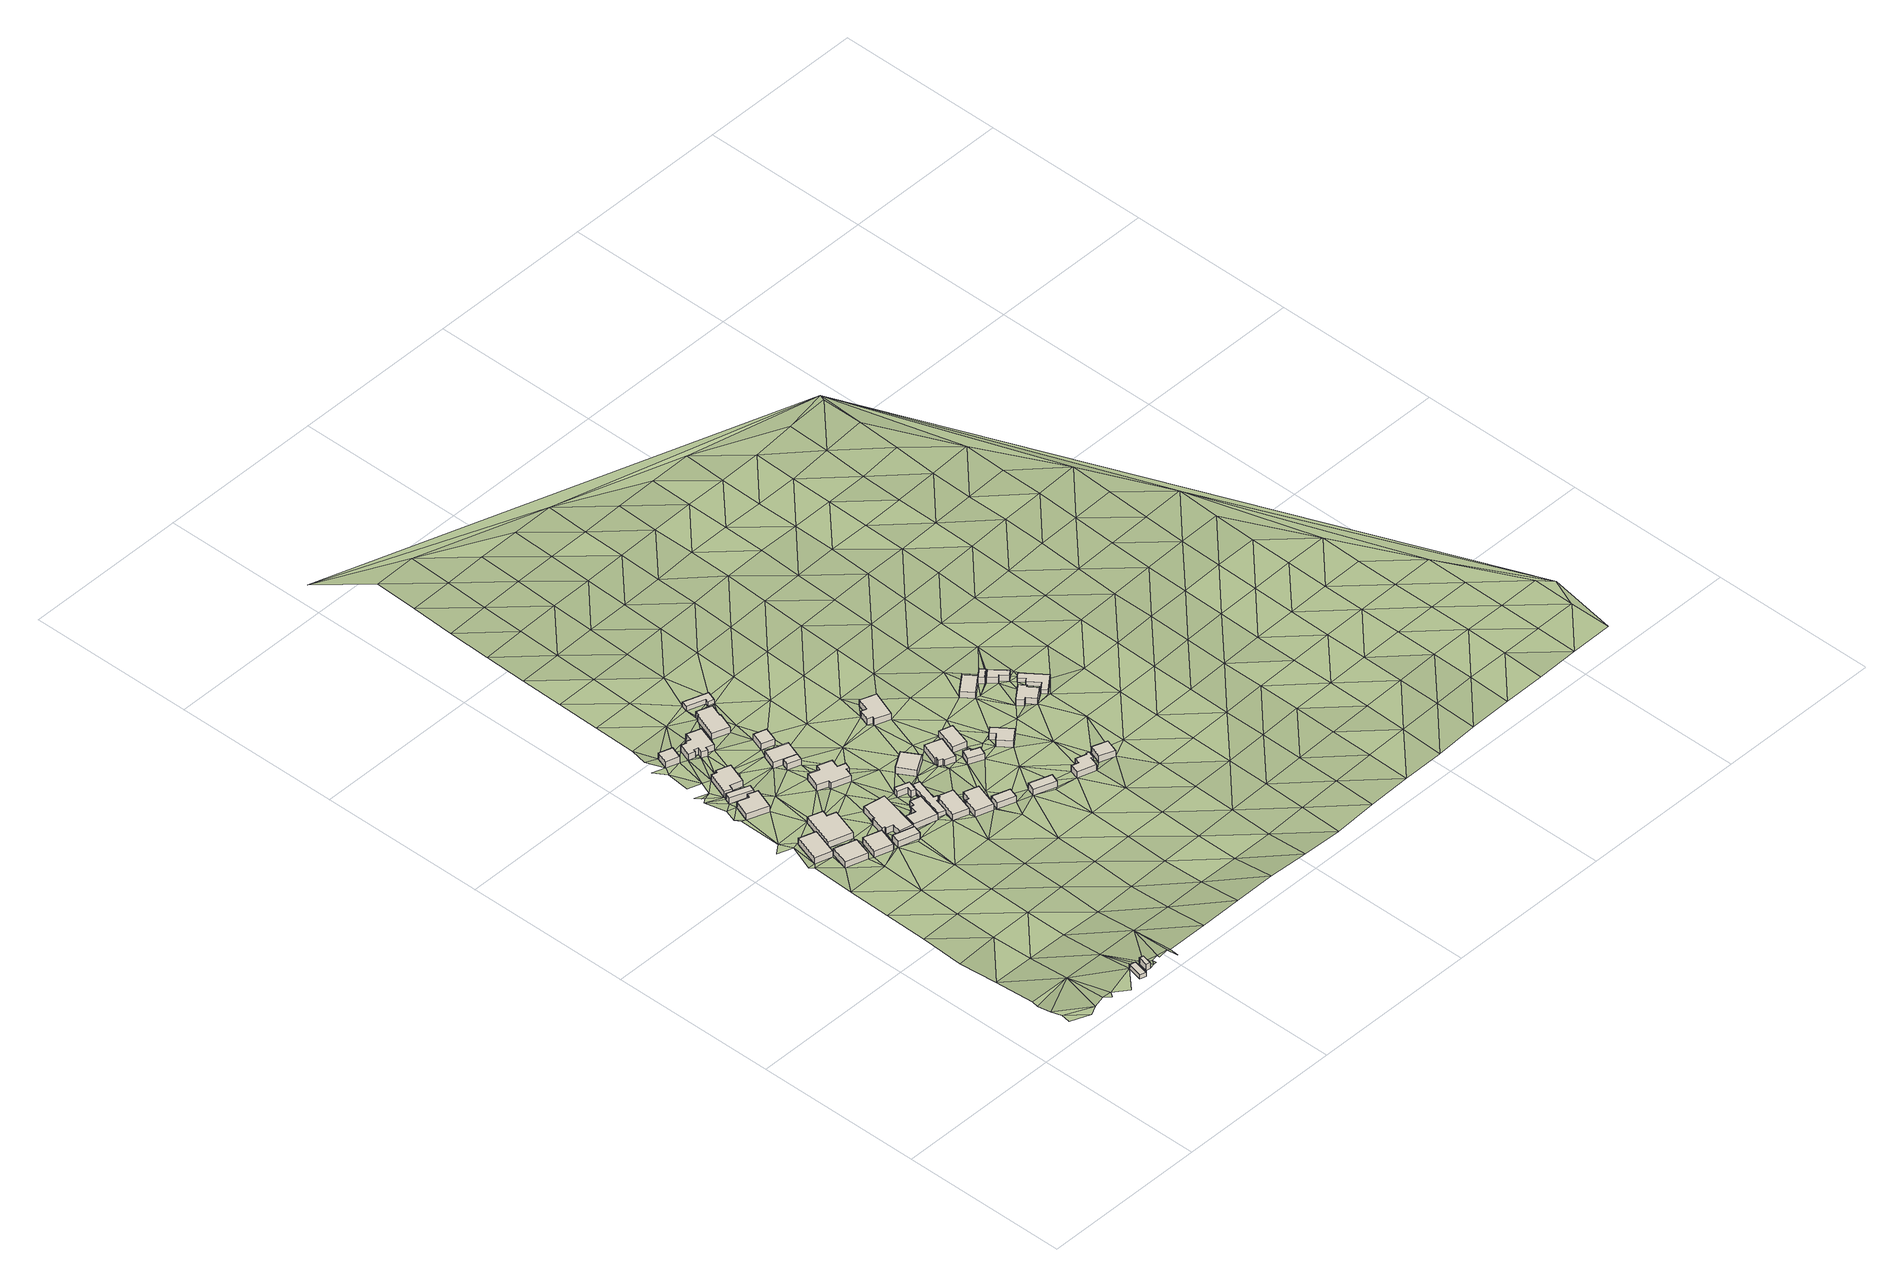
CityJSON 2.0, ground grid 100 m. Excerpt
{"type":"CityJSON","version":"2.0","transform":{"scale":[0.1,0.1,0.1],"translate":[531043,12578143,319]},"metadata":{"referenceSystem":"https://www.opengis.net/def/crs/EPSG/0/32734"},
"CityObjects":{
"building1":{"type":"Building","attributes":{"address":"9 Gousblom Road Mamre 7347 Cape Town","building":"cabin","building:levels":"1","building_height":2.8,"plus_code":"4FRWFFQH+6M5","ground_height":187.5,"roof_height":190.3},"geometry":[{"type":"Solid","lod":"1","boundaries":[[[[0,1,2,3]],[[1,4,5,2]],[[4,6,7,5]],[[6,0,3,7]],[[3,2,5,7]],[[6,4,1,0]]]]}]},
"building2":{"type":"Building","attributes":{"address":"Mamre 7347 Cape Town","building":"garage","building:levels":"1","building_height":4.1,"plus_code":"4FRWFFQH+6P3","ground_height":187.5,"roof_height":191.6},"geometry":[{"type":"Solid","lod":"1","boundaries":[[[[8,9,10,11]],[[9,12,13,10]],[[12,14,15,13]],[[14,8,11,15]],[[11,10,13,15]],[[14,12,9,8]]]]}]},
"building3":{"type":"Building","attributes":{"address":"32 Louwskloof Road Mamre 7347 Cape Town","building":"house","building:levels":"1","building_height":4.1,"plus_code":"4FRWFFQH+VG8","ground_height":185.05,"roof_height":189.15},"geometry":[{"type":"Solid","lod":"1","boundaries":[[[[16,17,18,19]],[[17,20,21,18]],[[20,22,23,21]],[[22,16,19,23]],[[19,18,21,23]],[[22,20,17,16]]]]}]},
"building4":{"type":"Building","attributes":{"address":"Louwskloof Road Mamre 7347 Cape Town","building":"yes","building:levels":"1","building_height":4.1,"plus_code":"4FRWFFQH+RH7","ground_height":184.82,"roof_height":188.92},"geometry":[{"type":"Solid","lod":"1","boundaries":[[[[24,25,26,27]],[[25,28,29,26]],[[28,30,31,29]],[[30,24,27,31]],[[27,26,29,31]],[[30,28,25,24]]]]}]},
"building5":{"type":"Building","attributes":{"address":"22 Frans Street Mamre 7347 Cape Town","building":"house","building:levels":"1","building_height":4.1,"plus_code":"4FRWFFRH+2GH","ground_height":186.09,"roof_height":190.19},"geometry":[{"type":"Solid","lod":"1","boundaries":[[[[32,33,34,35]],[[33,36,37,34]],[[36,38,39,37]],[[38,40,41,39]],[[40,42,43,41]],[[42,32,35,43]],[[35,34,37,39,41,43]],[[42,40,38,36,33,32]]]]}]},
"building6":{"type":"Building","attributes":{"address":"33 Louwskloof Road Mamre 7347 Cape Town","building":"house","building:levels":"1","building_height":4.1,"plus_code":"4FRWFFQH+VHH","ground_height":185.55,"roof_height":189.65},"geometry":[{"type":"Solid","lod":"1","boundaries":[[[[44,45,46,47]],[[45,48,49,46]],[[48,50,51,49]],[[50,52,53,51]],[[52,54,55,53]],[[54,44,47,55]],[[47,46,49,51,53,55]],[[54,52,50,48,45,44]]]]}]},
"building7":{"type":"Building","attributes":{"address":"34 Louwskloof Road Mamre 7347 Cape Town","building":"house","building:levels":"1","building_height":4.1,"plus_code":"4FRWFFQH+QJW","ground_height":184.82,"roof_height":188.92},"geometry":[{"type":"Solid","lod":"1","boundaries":[[[[56,57,58,59]],[[57,60,61,58]],[[60,62,63,61]],[[62,56,59,63]],[[59,58,61,63]],[[62,60,57,56]]]]}]},
"building8":{"type":"Building","attributes":{"address":"Frans Street Mamre 7347 Cape Town","building":"garage","building:levels":"1","building_height":4.1,"plus_code":"4FRWFFRH+3G9","ground_height":186.53,"roof_height":190.63},"geometry":[{"type":"Solid","lod":"1","boundaries":[[[[64,65,66,67]],[[65,68,69,66]],[[68,70,71,69]],[[70,64,67,71]],[[67,66,69,71]],[[70,68,65,64]]]]}]},
"building9":{"type":"Building","attributes":{"address":"1 Denne Crescent Mamre 7347 Cape Town","building":"house","building:levels":"1","building_height":4.1,"plus_code":"4FRWFFRH+4H3","ground_height":186.63,"roof_height":190.73},"geometry":[{"type":"Solid","lod":"1","boundaries":[[[[72,73,74,75]],[[73,76,77,74]],[[76,78,79,77]],[[78,80,81,79]],[[80,82,83,81]],[[82,84,85,83]],[[84,86,87,85]],[[86,72,75,87]],[[75,74,77,79,81,83,85,87]],[[86,84,82,80,78,76,73,72]]]]}]},
"building10":{"type":"Building","attributes":{"address":"12 Denne Crescent Mamre 7347 Cape Town","building":"house","building:levels":"1","building_height":4.1,"plus_code":"4FRWFFRH+6GG","ground_height":187.26,"roof_height":191.36},"geometry":[{"type":"Solid","lod":"1","boundaries":[[[[88,89,90,91]],[[89,92,93,90]],[[92,94,95,93]],[[94,88,91,95]],[[91,90,93,95]],[[94,92,89,88]]]]}]},
"building11":{"type":"Building","attributes":{"address":"Louwskloof Road Mamre 7347 Cape Town","building":"house","building:levels":"1","building_height":4.1,"plus_code":"4FRWFFQH+QM9","ground_height":185.34,"roof_height":189.44},"geometry":[{"type":"Solid","lod":"1","boundaries":[[[[96,97,98,99]],[[97,100,101,98]],[[100,102,103,101]],[[102,96,99,103]],[[99,98,101,103]],[[102,100,97,96]]]]}]},
"building12":{"type":"Building","attributes":{"address":"35 Louwskloof Road Mamre 7347 Cape Town","building":"house","building:levels":"1","building_height":4.1,"plus_code":"4FRWFFQH+RPC","ground_height":185.34,"roof_height":189.44},"geometry":[{"type":"Solid","lod":"1","boundaries":[[[[104,105,106,107]],[[105,108,109,106]],[[108,110,111,109]],[[110,112,113,111]],[[112,114,115,113]],[[114,116,117,115]],[[116,118,119,117]],[[118,120,121,119]],[[120,122,123,121]],[[122,104,107,123]],[[107,106,109,111,113,115,117,119,121,123]],[[122,120,118,116,114,112,110,108,105,104]]]]}]},
"building13":{"type":"Building","attributes":{"address":"10 Denne Crescent Mamre 7347 Cape Town","building":"house","building:levels":"1","building_height":4.1,"plus_code":"4FRWFFRH+6J2","ground_height":187.74,"roof_height":191.84},"geometry":[{"type":"Solid","lod":"1","boundaries":[[[[124,125,126,127]],[[125,128,129,126]],[[128,130,131,129]],[[130,132,133,131]],[[132,134,135,133]],[[134,136,137,135]],[[136,138,139,137]],[[138,140,141,139]],[[140,142,143,141]],[[142,144,145,143]],[[144,146,147,145]],[[146,148,149,147]],[[148,150,151,149]],[[150,124,127,151]],[[127,126,129,131,133,135,137,139,141,143,145,147,149,151]],[[150,148,146,144,142,140,138,136,134,132,130,128,125,124]]]]}]},
"building14":{"type":"Building","attributes":{"address":"36 Louwskloof Road Mamre 7347 Cape Town","building":"house","building:levels":"1","building_height":4.1,"plus_code":"4FRWFFQH+QQJ","ground_height":185.34,"roof_height":189.44},"geometry":[{"type":"Solid","lod":"1","boundaries":[[[[152,153,154,155]],[[153,156,157,154]],[[156,158,159,157]],[[158,160,161,159]],[[160,162,163,161]],[[162,164,165,163]],[[164,166,167,165]],[[166,152,155,167]],[[155,154,157,159,161,163,165,167]],[[166,164,162,160,158,156,153,152]]]]}]},
"building15":{"type":"Building","attributes":{"address":"Frans Street Mamre 7347 Cape Town","building":"house","building:levels":"1","building_height":4.1,"plus_code":"4FRWFFQH+XPF","ground_height":186.48,"roof_height":190.58},"geometry":[{"type":"Solid","lod":"1","boundaries":[[[[168,169,170,171]],[[169,172,173,170]],[[172,174,175,173]],[[174,176,177,175]],[[176,178,179,177]],[[178,180,181,179]],[[180,182,183,181]],[[182,184,185,183]],[[184,186,187,185]],[[186,188,189,187]],[[188,190,191,189]],[[190,168,171,191]],[[171,170,173,175,177,179,181,183,185,187,189,191]],[[190,188,186,184,182,180,178,176,174,172,169,168]]]]}]},
"building16":{"type":"Building","attributes":{"address":"Mamre 7347 Cape Town","building":"yes","building:levels":"1","building_height":4.1,"plus_code":"4FRWFFRH+2PR","ground_height":186.88,"roof_height":190.98},"geometry":[{"type":"Solid","lod":"1","boundaries":[[[[192,193,194,195]],[[193,196,197,194]],[[196,198,199,197]],[[198,192,195,199]],[[195,194,197,199]],[[198,196,193,192]]]]}]},
"building17":{"type":"Building","attributes":{"address":"Denne Crescent Mamre 7347 Cape Town","building":"house","building:levels":"1","building_height":4.1,"plus_code":"4FRWFFRH+3PC","ground_height":186.88,"roof_height":190.98},"geometry":[{"type":"Solid","lod":"1","boundaries":[[[[193,192,195,194]],[[192,200,201,195]],[[200,202,203,201]],[[202,204,205,203]],[[204,193,194,205]],[[194,195,201,203,205]],[[204,202,200,192,193]]]]}]},
"building18":{"type":"Building","attributes":{"address":"Louwskloof Road Mamre 7347 Cape Town","building":"yes","building:levels":"1","building_height":4.1,"plus_code":"4FRWFFQH+RRR","ground_height":186.36,"roof_height":190.46},"geometry":[{"type":"Solid","lod":"1","boundaries":[[[[206,207,208,209]],[[207,210,211,208]],[[210,212,213,211]],[[212,214,215,213]],[[214,216,217,215]],[[216,206,209,217]],[[209,208,211,213,215,217]],[[216,214,212,210,207,206]]]]}]},
"building19":{"type":"Building","attributes":{"address":"Louwskloof Road Mamre 7347 Cape Town","building":"cabin","building:levels":"1","building_height":2.8,"plus_code":"4FRWFFQH+RR7","ground_height":185.97,"roof_height":188.77},"geometry":[{"type":"Solid","lod":"1","boundaries":[[[[218,219,220,221]],[[219,222,223,220]],[[222,224,225,223]],[[224,226,227,225]],[[226,228,229,227]],[[228,230,231,229]],[[230,232,233,231]],[[232,234,235,233]],[[234,236,237,235]],[[236,218,221,237]],[[221,220,223,225,227,229,231,233,235,237]],[[236,234,232,230,228,226,224,222,219,218]]]]}]},
"building20":{"type":"Building","attributes":{"address":"37 Louwskloof Road Mamre 7347 Cape Town","building":"house","building:levels":"1","building_height":4.1,"plus_code":"4FRWFFQH+QR4","ground_height":185.97,"roof_height":190.07},"geometry":[{"type":"Solid","lod":"1","boundaries":[[[[222,219,238,239]],[[219,218,240,238]],[[218,241,242,240]],[[241,243,244,242]],[[243,245,246,244]],[[245,222,239,246]],[[239,238,240,242,244,246]],[[245,243,241,218,219,222]]]]}]},
"building21":{"type":"Building","attributes":{"address":"8 Denne Crescent Mamre 7347 Cape Town","building":"house","building:levels":"1","building_height":4.1,"plus_code":"4FRWFFRH+6MW","ground_height":187.74,"roof_height":191.84},"geometry":[{"type":"Solid","lod":"1","boundaries":[[[[247,248,249,250]],[[248,251,252,249]],[[251,253,254,252]],[[253,255,256,254]],[[255,257,258,256]],[[257,259,260,258]],[[259,261,262,260]],[[261,247,250,262]],[[250,249,252,254,256,258,260,262]],[[261,259,257,255,253,251,248,247]]]]}]},
"building22":{"type":"Building","attributes":{"address":"Denne Crescent Mamre 7347 Cape Town","building":"house","building:levels":"1","building_height":4.1,"plus_code":"4FRWFFRH+4PF","ground_height":187.42,"roof_height":191.52},"geometry":[{"type":"Solid","lod":"1","boundaries":[[[[263,264,265,266]],[[264,267,268,265]],[[267,269,270,268]],[[269,263,266,270]],[[266,265,268,270]],[[269,267,264,263]]]]}]},
"building23":{"type":"Building","attributes":{"address":"38 Louwskloof Road Mamre 7347 Cape Town","building":"house","building:levels":"1","building_height":4.1,"plus_code":"4FRWFFQH+PVF","ground_height":185.97,"roof_height":190.07},"geometry":[{"type":"Solid","lod":"1","boundaries":[[[[271,272,273,274]],[[272,275,276,273]],[[275,277,278,276]],[[277,279,280,278]],[[279,281,282,280]],[[281,271,274,282]],[[274,273,276,278,280,282]],[[281,279,277,275,272,271]]]]}]},
"building24":{"type":"Building","attributes":{"address":"Denne Crescent Mamre 7347 Cape Town","building":"cabin","building:levels":"1","building_height":2.8,"plus_code":"4FRWFFRH+7PF","ground_height":188.81,"roof_height":191.61},"geometry":[{"type":"Solid","lod":"1","boundaries":[[[[283,284,285,286]],[[284,287,288,285]],[[287,289,290,288]],[[289,291,292,290]],[[291,293,294,292]],[[293,283,286,294]],[[286,285,288,290,292,294]],[[293,291,289,287,284,283]]]]}]},
"building25":{"type":"Building","attributes":{"address":"39 Louwskloof Road Mamre 7347 Cape Town","building":"house","building:levels":"1","building_height":4.1,"plus_code":"4FRWFFQH+MWV","ground_height":186.14,"roof_height":190.24},"geometry":[{"type":"Solid","lod":"1","boundaries":[[[[295,296,297,298]],[[296,299,300,297]],[[299,301,302,300]],[[301,295,298,302]],[[298,297,300,302]],[[301,299,296,295]]]]}]},
"building26":{"type":"Building","attributes":{"address":"15 Frans Street Mamre 7347 Cape Town","building":"house","building:levels":"1","building_height":4.1,"plus_code":"4FRWFFQH+VVM","ground_height":186.36,"roof_height":190.46},"geometry":[{"type":"Solid","lod":"1","boundaries":[[[[303,304,305,306]],[[304,307,308,305]],[[307,309,310,308]],[[309,303,306,310]],[[306,305,308,310]],[[309,307,304,303]]]]}]},
"building27":{"type":"Building","attributes":{"address":"14 Frans Street Mamre 7347 Cape Town","building":"house","building:levels":"1","building_height":4.1,"plus_code":"4FRWFFQH+VW9","ground_height":186.78,"roof_height":190.88},"geometry":[{"type":"Solid","lod":"1","boundaries":[[[[311,312,313,314]],[[312,315,316,313]],[[315,317,318,316]],[[317,319,320,318]],[[319,321,322,320]],[[321,323,324,322]],[[323,325,326,324]],[[325,311,314,326]],[[314,313,316,318,320,322,324,326]],[[325,323,321,319,317,315,312,311]]]]}]},
"building28":{"type":"Building","attributes":{"address":"40 Louwskloof Road Mamre 7347 Cape Town","building":"house","building:levels":"1","building_height":4.1,"plus_code":"4FRWFFQJ+M26","ground_height":186.7,"roof_height":190.8},"geometry":[{"type":"Solid","lod":"1","boundaries":[[[[327,328,329,330]],[[328,331,332,329]],[[331,333,334,332]],[[333,327,330,334]],[[330,329,332,334]],[[333,331,328,327]]]]}]},
"building29":{"type":"Building","attributes":{"address":"Frans Street Mamre 7347 Cape Town","building":"yes","building:levels":"1","building_height":4.1,"plus_code":"4FRWFFQH+RX8","ground_height":186.78,"roof_height":190.88},"geometry":[{"type":"Solid","lod":"1","boundaries":[[[[335,336,337,338]],[[336,339,340,337]],[[339,341,342,340]],[[341,343,344,342]],[[343,345,346,344]],[[345,335,338,346]],[[338,337,340,342,344,346]],[[345,343,341,339,336,335]]]]}]},
"building30":{"type":"Building","attributes":{"address":"13 Frans Street Mamre 7347 Cape Town","building":"house","building:levels":"1","building_height":4.1,"plus_code":"4FRWFFQH+VXH","ground_height":186.78,"roof_height":190.88},"geometry":[{"type":"Solid","lod":"1","boundaries":[[[[347,348,349,350]],[[348,351,352,349]],[[351,353,354,352]],[[353,347,350,354]],[[350,349,352,354]],[[353,351,348,347]]]]}]},
"building31":{"type":"Building","attributes":{"address":"Frans Street Mamre 7347 Cape Town","building":"house","building:levels":"1","building_height":4.1,"plus_code":"4FRWFFRH+2WH","ground_height":187.5,"roof_height":191.6},"geometry":[{"type":"Solid","lod":"1","boundaries":[[[[355,356,357,358]],[[356,359,360,357]],[[359,361,362,360]],[[361,363,364,362]],[[363,365,366,364]],[[365,367,368,366]],[[367,369,370,368]],[[369,355,358,370]],[[358,357,360,362,364,366,368,370]],[[369,367,365,363,361,359,356,355]]]]}]},
"building32":{"type":"Building","attributes":{"address":"41 Louwskloof Road Mamre 7347 Cape Town","building":"house","building:levels":"1","building_height":4.1,"plus_code":"4FRWFFQJ+J4V","ground_height":186.98,"roof_height":191.08},"geometry":[{"type":"Solid","lod":"1","boundaries":[[[[371,372,373,374]],[[372,375,376,373]],[[375,377,378,376]],[[377,379,380,378]],[[379,381,382,380]],[[381,383,384,382]],[[383,385,386,384]],[[385,387,388,386]],[[387,389,390,388]],[[389,371,374,390]],[[374,373,376,378,380,382,384,386,388,390]],[[389,387,385,383,381,379,377,375,372,371]]]]}]},
"building33":{"type":"Building","attributes":{"address":"12 Frans Street Mamre 7347 Cape Town","building":"house","building:levels":"1","building_height":4.1,"plus_code":"4FRWFFQJ+R37","ground_height":187.08,"roof_height":191.18},"geometry":[{"type":"Solid","lod":"1","boundaries":[[[[391,392,393,394]],[[392,395,396,393]],[[395,397,398,396]],[[397,399,400,398]],[[399,401,402,400]],[[401,391,394,402]],[[394,393,396,398,400,402]],[[401,399,397,395,392,391]]]]}]},
"building34":{"type":"Building","attributes":{"address":"42 Louwskloof Road Mamre 7347 Cape Town","building":"house","building:levels":"1","building_height":4.1,"plus_code":"4FRWFFQJ+J5W","ground_height":186.98,"roof_height":191.08},"geometry":[{"type":"Solid","lod":"1","boundaries":[[[[403,404,405,406]],[[404,407,408,405]],[[407,409,410,408]],[[409,403,406,410]],[[406,405,408,410]],[[409,407,404,403]]]]}]},
"building35":{"type":"Building","attributes":{"address":"8 Frans Street Mamre 7347 Cape Town","building":"house","building:levels":"1","building_height":4.1,"plus_code":"4FRWFFQJ+W4X","ground_height":187.98,"roof_height":192.08},"geometry":[{"type":"Solid","lod":"1","boundaries":[[[[411,412,413,414]],[[412,415,416,413]],[[415,417,418,416]],[[417,419,420,418]],[[419,411,414,420]],[[414,413,416,418,420]],[[419,417,415,412,411]]]]}]},
"building36":{"type":"Building","attributes":{"address":"4 Frans Street 7347 Cape Town","building":"house","building:levels":"1","building_height":4.1,"plus_code":"4FRWFFQJ+R5X","ground_height":187.65,"roof_height":191.75},"geometry":[{"type":"Solid","lod":"1","boundaries":[[[[421,422,423,424]],[[422,425,426,423]],[[425,427,428,426]],[[427,429,430,428]],[[429,431,432,430]],[[431,433,434,432]],[[433,435,436,434]],[[435,421,424,436]],[[424,423,426,428,430,432,434,436]],[[435,433,431,429,427,425,422,421]]]]}]},
"building37":{"type":"Building","attributes":{"address":"Frans Street 7347 Cape Town","building":"garage","building:levels":"1","building_height":4.1,"plus_code":"4FRWFFQJ+W5W","ground_height":187.98,"roof_height":192.08},"geometry":[{"type":"Solid","lod":"1","boundaries":[[[[412,411,414,413]],[[411,437,438,414]],[[437,439,440,438]],[[439,441,442,440]],[[441,412,413,442]],[[413,414,438,440,442]],[[441,439,437,411,412]]]]}]},
"building38":{"type":"Building","attributes":{"address":"Frans Street 7347 Cape Town","building":"house","building:levels":"1","building_height":4.1,"plus_code":"4FRWFFQJ+W6C","ground_height":187.98,"roof_height":192.08},"geometry":[{"type":"Solid","lod":"1","boundaries":[[[[443,444,445,446]],[[444,447,448,445]],[[447,449,450,448]],[[449,451,452,450]],[[451,453,454,452]],[[453,443,446,454]],[[446,445,448,450,452,454]],[[453,451,449,447,444,443]]]]}]},
"building39":{"type":"Building","attributes":{"address":"Frans Street 7347 Cape Town","building":"cabin","building:levels":"1","building_height":2.8,"plus_code":"4FRWFFQJ+V76","ground_height":187.98,"roof_height":190.78},"geometry":[{"type":"Solid","lod":"1","boundaries":[[[[455,456,457,458]],[[456,459,460,457]],[[459,461,462,460]],[[461,463,464,462]],[[463,465,466,464]],[[465,467,468,466]],[[467,469,470,468]],[[469,455,458,470]],[[458,457,460,462,464,466,468,470]],[[469,467,465,463,461,459,456,455]]]]}]},
"terrain1":{"type":"TINRelief","geometry":[{"type":"CompositeSurface","lod":"1","boundaries":[[[471,472,473]],[[473,474,475]],[[472,474,473]],[[476,475,477]],[[476,477,478]],[[474,477,475]],[[477,479,478]],[[474,480,477]],[[481,480,482]],[[483,479,484]],[[479,477,485]],[[481,477,480]],[[486,483,484]],[[479,485,484]],[[477,481,6]],[[487,6,481]],[[488,489,486]],[[490,485,477]],[[488,486,484]],[[477,6,490]],[[491,492,489]],[[489,488,491]],[[492,493,494]],[[4,1,8]],[[495,494,17]],[[484,485,496]],[[485,490,497]],[[490,6,4]],[[4,8,14]],[[498,495,17]],[[4,14,490]],[[17,494,20]],[[14,12,490]],[[498,499,500]],[[501,493,492]],[[496,488,484]],[[9,502,12]],[[20,494,493]],[[485,497,496]],[[492,491,501]],[[503,12,502]],[[498,17,504]],[[502,505,503]],[[504,499,498]],[[506,12,503]],[[493,507,20]],[[40,508,499]],[[509,491,488]],[[490,12,510]],[[20,507,52]],[[501,28,493]],[[40,511,508]],[[497,490,510]],[[496,509,488]],[[512,499,504]],[[513,506,514]],[[20,52,515]],[[506,510,12]],[[499,516,40]],[[40,38,511]],[[52,507,517]],[[518,511,38]],[[501,62,28]],[[491,102,501]],[[519,518,520]],[[521,513,522]],[[504,515,512]],[[523,517,507]],[[499,512,516]],[[506,513,510]],[[520,518,38]],[[524,525,526]],[[80,527,519]],[[512,515,52]],[[520,528,519]],[[28,62,529]],[[496,497,530]],[[525,524,527]],[[501,56,62]],[[517,54,52]],[[531,491,509]],[[80,519,528]],[[510,513,521]],[[523,28,529]],[[80,525,527]],[[102,491,531]],[[532,520,38]],[[510,530,497]],[[523,54,517]],[[56,501,102]],[[529,54,523]],[[532,38,533]],[[80,528,82]],[[534,535,536]],[[80,78,525]],[[520,532,70]],[[537,534,88]],[[538,509,496]],[[525,78,536]],[[64,82,528]],[[539,516,512]],[[510,521,540]],[[512,541,542]],[[56,102,100]],[[543,54,529]],[[539,512,542]],[[538,496,530]],[[532,544,70]],[[534,536,89]],[[84,82,545]],[[516,539,544]],[[88,534,89]],[[94,546,88]],[[100,547,56]],[[64,545,82]],[[548,546,94]],[[70,544,64]],[[531,549,102]],[[543,529,547]],[[550,551,541]],[[78,136,536]],[[551,54,543]],[[544,539,64]],[[552,531,509]],[[547,100,553]],[[554,555,78]],[[89,536,136]],[[556,547,553]],[[118,553,100]],[[553,557,556]],[[102,549,96]],[[556,543,547]],[[530,510,558]],[[96,549,531]],[[559,542,541]],[[552,509,538]],[[144,78,555]],[[553,118,560]],[[542,559,539]],[[97,118,100]],[[136,78,144]],[[510,540,558]],[[543,561,551]],[[136,134,89]],[[562,545,563]],[[541,551,564]],[[565,89,134]],[[566,545,64]],[[566,64,539]],[[97,120,118]],[[548,94,567]],[[561,543,568]],[[555,562,146]],[[138,136,144]],[[144,555,146]],[[531,241,96]],[[569,538,530]],[[570,548,567]],[[566,563,545]],[[162,120,97]],[[567,94,565]],[[571,531,552]],[[140,138,142]],[[138,144,142]],[[564,551,561]],[[541,180,559]],[[572,120,162]],[[565,134,125]],[[559,573,539]],[[564,180,541]],[[134,132,130]],[[558,569,530]],[[97,96,574]],[[150,146,562]],[[571,241,531]],[[574,162,97]],[[125,134,130]],[[563,575,562]],[[566,539,196]],[[196,539,573]],[[146,150,148]],[[572,576,120]],[[130,128,125]],[[567,565,125]],[[552,538,577]],[[578,579,570]],[[561,576,564]],[[559,180,178]],[[566,575,563]],[[574,96,241]],[[150,562,264]],[[572,580,581]],[[540,582,558]],[[569,577,538]],[[578,570,567]],[[581,576,572]],[[562,575,264]],[[180,564,182]],[[196,583,566]],[[584,196,573]],[[124,150,247]],[[576,182,564]],[[585,576,581]],[[586,584,573]],[[585,581,587]],[[588,571,552]],[[589,579,590]],[[232,574,234]],[[198,196,584]],[[234,574,241]],[[591,567,125]],[[150,592,247]],[[585,207,576]],[[232,593,574]],[[241,571,271]],[[584,586,594]],[[569,558,595]],[[591,125,124]],[[150,264,263]],[[577,588,552]],[[198,584,594]],[[579,578,590]],[[576,207,206]],[[576,206,182]],[[212,207,585]],[[247,591,124]],[[592,150,263]],[[241,218,234]],[[264,575,596]],[[212,585,593]],[[582,595,558]],[[597,593,232]],[[598,198,594]],[[271,243,241]],[[207,212,210]],[[599,600,589]],[[567,283,578]],[[598,192,198]],[[601,184,182]],[[218,236,234]],[[596,575,602]],[[603,271,571]],[[591,284,567]],[[212,593,214]],[[596,267,264]],[[597,232,604]],[[597,214,593]],[[577,569,605]],[[567,284,283]],[[206,606,182]],[[598,607,608]],[[588,609,571]],[[589,590,599]],[[271,281,243]],[[182,606,601]],[[267,596,602]],[[591,610,611]],[[214,597,216]],[[571,609,603]],[[612,592,263]],[[591,611,284]],[[605,569,595]],[[216,597,604]],[[606,608,601]],[[613,206,216]],[[614,615,616]],[[602,269,267]],[[243,281,245]],[[615,617,245]],[[592,612,618]],[[612,263,269]],[[619,600,620]],[[621,192,598]],[[606,206,613]],[[621,602,192]],[[615,245,616]],[[598,608,621]],[[622,281,279]],[[611,287,284]],[[577,623,588]],[[590,578,624]],[[307,216,604]],[[622,245,281]],[[625,618,626]],[[620,600,599]],[[624,578,283]],[[289,611,626]],[[604,616,307]],[[606,621,608]],[[291,618,612]],[[216,307,613]],[[609,296,603]],[[595,582,627]],[[287,611,289]],[[603,296,628]],[[623,577,605]],[[626,618,291]],[[269,602,629]],[[245,622,630]],[[631,619,632]],[[628,630,603]],[[291,289,626]],[[296,609,299]],[[609,588,328]],[[613,633,606]],[[629,602,621]],[[634,616,245]],[[635,599,590]],[[636,612,269]],[[620,632,619]],[[616,317,307]],[[293,624,283]],[[633,621,606]],[[628,637,630]],[[638,605,595]],[[634,245,630]],[[636,291,612]],[[639,588,623]],[[624,635,590]],[[637,628,640]],[[641,642,643]],[[328,299,609]],[[642,631,644]],[[328,588,639]],[[317,616,634]],[[627,638,595]],[[629,636,269]],[[307,317,312]],[[312,645,307]],[[632,644,631]],[[630,637,343]],[[299,327,640]],[[605,646,623]],[[291,647,293]],[[620,599,648]],[[327,299,328]],[[649,599,635]],[[634,630,343]],[[312,317,315]],[[367,621,633]],[[634,321,317]],[[321,319,317]],[[629,621,361]],[[650,633,645]],[[638,646,605]],[[645,312,651]],[[652,637,640]],[[323,321,634]],[[291,636,647]],[[293,653,624]],[[632,620,648]],[[648,599,649]],[[642,644,643]],[[654,328,639]],[[343,323,634]],[[621,367,363]],[[650,645,651]],[[343,637,655]],[[363,361,621]],[[650,367,633]],[[327,652,640]],[[656,639,623]],[[331,328,654]],[[652,655,637]],[[341,323,343]],[[638,627,657]],[[658,635,624]],[[653,293,647]],[[646,656,623]],[[348,323,341]],[[636,629,659]],[[644,632,660]],[[323,348,661]],[[650,651,662]],[[654,639,389]],[[629,361,663]],[[327,333,652]],[[365,363,367]],[[635,658,649]],[[369,367,650]],[[651,661,662]],[[664,348,341]],[[624,653,658]],[[648,660,632]],[[331,654,389]],[[341,665,664]],[[666,667,665]],[[662,661,348]],[[646,638,668]],[[662,369,650]],[[333,331,389]],[[656,669,639]],[[629,663,659]],[[665,667,664]],[[389,639,669]],[[647,636,670]],[[644,671,643]],[[672,361,359]],[[657,668,638]],[[655,673,667]],[[333,387,652]],[[361,672,663]],[[655,652,399]],[[674,664,667]],[[389,387,333]],[[660,671,644]],[[673,674,667]],[[646,675,656]],[[648,649,676]],[[677,641,643]],[[673,655,399]],[[674,678,664]],[[636,659,670]],[[649,658,679]],[[369,662,680]],[[383,652,387]],[[681,663,672]],[[647,682,653]],[[680,662,678]],[[675,646,668]],[[674,673,683]],[[389,669,371]],[[660,648,676]],[[674,684,678]],[[673,685,683]],[[383,387,385]],[[676,649,679]],[[674,683,684]],[[686,399,652]],[[369,687,681]],[[383,686,652]],[[688,669,656]],[[369,680,687]],[[678,684,680]],[[647,670,682]],[[689,668,657]],[[658,653,690]],[[663,681,691]],[[675,688,656]],[[643,671,692]],[[375,372,371]],[[371,669,693]],[[659,663,694]],[[381,379,383]],[[671,660,695]],[[371,403,375]],[[399,686,696]],[[383,379,686]],[[690,679,658]],[[375,403,377]],[[653,682,690]],[[676,695,660]],[[693,403,371]],[[681,687,691]],[[419,680,684]],[[409,379,377]],[[675,668,697]],[[403,409,377]],[[698,684,696]],[[687,680,417]],[[409,686,379]],[[688,699,669]],[[663,691,694]],[[699,693,669]],[[670,659,700]],[[696,686,698]],[[697,668,689]],[[684,698,419]],[[680,419,417]],[[671,695,692]],[[701,676,679]],[[659,694,700]],[[702,679,690]],[[688,675,703]],[[691,687,704]],[[705,682,670]],[[686,409,706]],[[697,707,675]],[[692,677,643]],[[704,687,417]],[[686,708,698]],[[693,709,710]],[[699,709,693]],[[676,701,695]],[[701,679,702]],[[710,706,409]],[[422,419,698]],[[688,703,699]],[[675,707,703]],[[670,700,705]],[[698,425,422]],[[422,711,419]],[[712,697,689]],[[708,686,706]],[[713,690,682]],[[708,425,698]],[[419,711,411]],[[709,706,710]],[[704,417,714]],[[715,694,691]],[[692,695,716]],[[704,717,691]],[[718,711,422]],[[427,425,708]],[[719,709,699]],[[690,713,702]],[[711,437,411]],[[437,711,443]],[[682,705,713]],[[716,695,701]],[[718,443,711]],[[707,697,720]],[[694,715,700]],[[719,699,703]],[[691,717,715]],[[718,422,721]],[[441,704,714]],[[412,441,714]],[[720,697,712]],[[722,708,706]],[[437,443,723]],[[463,724,708]],[[463,708,465]],[[708,722,465]],[[723,443,725]],[[726,718,721]],[[716,677,692]],[[727,728,724]],[[726,729,718]],[[721,727,730]],[[706,709,731]],[[732,705,700]],[[701,702,733]],[[726,721,734]],[[734,721,730]],[[709,719,735]],[[713,736,702]],[[461,727,724]],[[463,461,724]],[[461,730,727]],[[737,704,441]],[[738,703,707]],[[737,717,704]],[[730,739,734]],[[740,726,734]],[[720,741,707]],[[715,732,700]],[[742,726,740]],[[743,725,742]],[[722,706,731]],[[716,701,733]],[[465,722,467]],[[441,723,737]],[[737,723,725]],[[709,735,731]],[[733,702,736]],[[740,743,742]],[[705,744,713]],[[707,741,738]],[[743,737,725]],[[467,743,740]],[[745,720,712]],[[719,703,746]],[[744,705,732]],[[715,717,747]],[[677,716,748]],[[749,717,737]],[[467,722,750]],[[735,719,746]],[[736,713,751]],[[746,703,738]],[[731,750,722]],[[733,748,716]],[[752,741,720]],[[753,641,677]],[[717,749,747]],[[751,713,744]],[[754,743,467]],[[754,737,743]],[[755,732,715]],[[752,720,745]],[[467,750,754]],[[731,735,756]],[[732,755,744]],[[733,736,757]],[[746,758,735]],[[755,715,747]],[[736,751,759]],[[741,760,738]],[[749,737,761]],[[741,752,762]],[[763,677,748]],[[748,733,757]],[[735,758,756]],[[761,737,754]],[[757,736,759]],[[750,731,764]],[[741,762,760]],[[765,746,738]],[[751,744,766]],[[744,755,767]],[[752,745,768]],[[769,747,749]],[[731,756,764]],[[761,770,749]],[[771,754,750]],[[759,751,766]],[[765,738,760]],[[744,767,766]],[[757,763,748]],[[762,752,768]],[[772,758,746]],[[773,768,745]],[[749,770,769]],[[771,761,754]],[[755,747,774]],[[764,771,750]],[[763,775,677]],[[746,765,772]],[[760,762,776]],[[758,777,756]],[[774,767,755]],[[757,759,778]],[[747,769,774]],[[766,779,759]],[[780,770,761]],[[762,768,776]],[[763,757,778]],[[758,772,777]],[[761,771,780]],[[778,759,779]],[[765,760,781]],[[764,756,782]],[[783,766,767]],[[781,760,776]],[[767,774,784]],[[785,768,773]],[[769,770,786]],[[756,777,782]],[[770,780,787]],[[772,765,788]],[[771,764,789]],[[767,784,783]],[[778,775,763]],[[769,786,774]],[[790,779,766]],[[785,773,791]],[[781,788,765]],[[770,787,786]],[[776,768,792]],[[771,789,780]],[[789,764,782]],[[766,783,790]],[[792,781,776]],[[793,777,772]],[[784,774,794]],[[795,778,779]],[[792,768,785]],[[788,796,772]],[[775,753,677]],[[797,787,780]],[[794,774,786]],[[778,795,775]],[[772,796,793]],[[797,780,789]],[[795,779,790]],[[798,782,777]],[[784,799,783]],[[788,781,800]],[[781,792,801]],[[799,784,794]],[[785,791,802]],[[787,803,786]],[[777,793,798]],[[787,797,804]],[[788,800,796]],[[782,805,789]],[[783,806,790]],[[781,801,800]],[[786,803,794]],[[802,791,807]],[[787,804,803]],[[806,783,799]],[[792,785,808]],[[789,805,797]],[[805,782,798]],[[775,795,809]],[[790,810,795]],[[801,792,808]],[[811,793,796]],[[808,785,802]],[[796,800,812]],[[810,790,806]],[[799,794,813]],[[794,803,814]],[[804,797,815]],[[796,812,811]],[[797,805,816]],[[793,817,798]],[[806,799,813]],[[794,814,813]],[[809,795,810]],[[818,800,801]],[[808,819,801]],[[797,816,815]],[[820,802,807]],[[804,821,803]],[[793,811,817]],[[753,775,809]],[[818,812,800]],[[805,798,822]],[[810,806,823]],[[801,819,818]],[[821,814,803]],[[820,807,824]],[[804,815,821]],[[813,823,806]],[[825,808,802]],[[822,816,805]],[[822,798,817]],[[808,825,819]],[[826,811,812]],[[810,827,809]],[[825,802,820]],[[828,812,818]],[[823,829,810]],[[830,815,816]],[[831,813,814]],[[814,821,832]],[[812,828,826]],[[830,816,822]],[[810,829,827]],[[833,818,819]],[[817,811,834]],[[813,831,823]],[[814,832,831]],[[824,835,820]],[[819,825,833]],[[753,809,827]],[[821,815,836]],[[823,831,829]],[[811,826,834]],[[830,837,815]],[[828,818,838]],[[817,839,822]],[[827,829,753]],[[820,840,825]],[[832,821,836]],[[831,753,829]],[[818,833,838]],[[815,837,836]],[[840,820,835]],[[834,839,817]],[[841,830,822]],[[832,836,831]],[[831,836,753]],[[825,842,833]],[[826,828,843]],[[838,844,828]],[[830,841,837]],[[842,825,840]],[[841,822,839]],[[843,834,826]],[[828,844,843]],[[753,836,841]],[[838,833,845]],[[841,836,837]],[[839,834,843]],[[845,833,842]],[[846,840,835]],[[838,847,844]],[[839,843,841]],[[840,846,842]],[[835,848,846]],[[838,845,847]],[[841,849,753]],[[847,843,844]],[[847,841,843]],[[850,845,842]],[[842,846,850]],[[847,849,841]],[[847,845,850]],[[849,846,848]],[[849,847,850]],[[849,850,846]]]}]}
},
"vertices":[
[730,32,68],[766,23,68],[766,23,96],[730,32,96],[789,116,68],[789,116,96],[752,125,68],[752,125,96],
[801,53,68],[825,48,68],[825,48,109],[801,53,109],[838,108,68],[838,108,109],[814,113,68],[814,113,109],
[329,2007,43],[276,1846,43],[276,1846,84],[329,2007,84],[375,1814,43],[375,1814,84],[428,1976,43],[428,1976,84],
[394,1827,41],[358,1713,41],[358,1713,82],[394,1827,82],[488,1673,41],[488,1673,82],[523,1787,41],[523,1787,82],
[446,2393,54],[389,2414,54],[389,2414,95],[446,2393,95],[380,2391,54],[380,2391,95],[313,2415,54],[313,2415,95],[277,2316,54],[277,2316,95],[401,2271,54],[401,2271,95],
[600,1997,48],[547,2014,48],[547,2014,89],[600,1997,89],[560,2052,48],[560,2052,89],[474,2080,48],[474,2080,89],[407,1875,48],[407,1875,89],[545,1830,48],[545,1830,89],
[624,1627,41],[661,1742,41],[661,1742,82],[624,1627,82],[556,1776,41],[556,1776,82],[518,1661,41],[518,1661,82],
[444,2446,58],[317,2494,58],[317,2494,99],[444,2446,99],[303,2458,58],[303,2458,99],[431,2410,58],[431,2410,99],
[490,2621,59],[409,2650,59],[409,2650,100],[490,2621,100],[403,2633,59],[403,2633,100],[371,2644,59],[371,2644,100],[321,2508,59],[321,2508,100],[362,2493,59],[362,2493,100],[373,2521,59],[373,2521,100],[445,2496,59],[445,2496,100],
[280,2874,65],[356,2848,65],[356,2848,106],[280,2874,106],[382,2921,65],[382,2921,106],[305,2947,65],[305,2947,106],
[774,1584,46],[790,1637,46],[790,1637,87],[774,1584,87],[665,1673,46],[665,1673,87],[650,1619,46],[650,1619,87],
[726,1926,46],[702,1827,46],[702,1827,87],[726,1926,87],[690,1830,46],[690,1830,87],[667,1744,46],[667,1744,87],[684,1742,46],[684,1742,87],[683,1732,46],[683,1732,87],[725,1722,46],[725,1722,87],[715,1667,46],[715,1667,87],[794,1650,46],[794,1650,87],[856,1905,46],[856,1905,87],
[583,2909,70],[500,2938,70],[500,2938,111],[583,2909,111],[484,2892,70],[484,2892,111],[457,2901,70],[457,2901,111],[453,2889,70],[453,2889,111],[420,2900,70],[420,2900,111],[394,2826,70],[394,2826,111],[434,2813,70],[434,2813,111],[439,2827,70],[439,2827,111],[463,2819,70],[463,2819,111],[453,2788,70],[453,2788,111],[486,2776,70],[486,2776,111],[493,2796,70],[493,2796,111],[538,2780,70],[538,2780,111],
[915,1785,46],[906,1748,46],[906,1748,87],[915,1785,87],[889,1753,46],[889,1753,87],[877,1707,46],[877,1707,87],[818,1724,46],[818,1724,87],[801,1652,46],[801,1652,87],[937,1614,46],[937,1614,87],[979,1768,46],[979,1768,87],
[865,2272,58],[781,2301,58],[781,2301,99],[865,2272,99],[770,2269,58],[770,2269,99],[706,2293,58],[706,2293,99],[675,2202,58],[675,2202,99],[739,2179,58],[739,2179,99],[732,2160,58],[732,2160,99],[846,2122,58],[846,2122,99],[864,2174,58],[864,2174,99],[882,2169,58],[882,2169,99],[895,2206,58],[895,2206,99],[848,2222,58],[848,2222,99],
[777,2430,62],[702,2456,62],[702,2456,103],[777,2430,103],[687,2415,62],[687,2415,103],[762,2388,62],[762,2388,103],
[809,2520,62],[809,2520,103],[681,2565,62],[681,2565,103],[649,2475,62],[649,2475,103],
[928,1904,56],[917,1872,56],[917,1872,97],[928,1904,97],[973,1854,56],[973,1854,97],[963,1824,56],[963,1824,97],[991,1815,56],[991,1815,97],[1011,1876,56],[1011,1876,97],
[1026,1691,52],[1036,1688,52],[1036,1688,80],[1026,1691,80],[1040,1701,52],[1040,1701,80],[1044,1717,52],[1044,1717,80],[1024,1723,52],[1024,1723,80],[1062,1854,52],[1062,1854,80],[1021,1865,52],[1021,1865,80],[951,1621,52],[951,1621,80],[992,1609,52],[992,1609,80],[1016,1693,52],[1016,1693,80],
[1036,1688,93],[1040,1701,93],[1026,1691,93],[982,1550,52],[982,1550,93],[1072,1522,52],[1072,1522,93],[1120,1677,52],[1120,1677,93],
[592,2846,70],[691,2811,70],[691,2811,111],[592,2846,111],[726,2910,70],[726,2910,111],[721,2912,70],[721,2912,111],[747,2986,70],[747,2986,111],[658,3017,70],[658,3017,111],[648,2989,70],[648,2989,111],[643,2991,70],[643,2991,111],
[731,2691,67],[704,2609,67],[704,2609,108],[731,2691,108],[779,2586,67],[779,2586,108],[806,2668,67],[806,2668,108],
[1078,1487,52],[1181,1454,52],[1181,1454,93],[1078,1487,93],[1229,1601,52],[1229,1601,93],[1143,1629,52],[1143,1629,93],[1125,1574,52],[1125,1574,93],[1108,1579,52],[1108,1579,93],
[666,3118,81],[653,3079,81],[653,3079,109],[666,3118,109],[760,3042,81],[760,3042,109],[754,3025,81],[754,3025,109],[789,3013,81],[789,3013,109],[809,3069,81],[809,3069,109],
[1215,1502,54],[1196,1445,54],[1196,1445,95],[1215,1502,95],[1300,1411,54],[1300,1411,95],[1319,1468,54],[1319,1468,95],
[1147,2066,56],[1044,2004,56],[1044,2004,97],[1147,2066,97],[1102,1907,56],[1102,1907,97],[1206,1968,56],[1206,1968,97],
[1263,2009,61],[1223,1900,61],[1223,1900,102],[1263,2009,102],[1233,1897,61],[1233,1897,102],[1225,1876,61],[1225,1876,102],[1250,1867,61],[1250,1867,102],[1246,1856,61],[1246,1856,102],[1308,1834,61],[1308,1834,102],[1359,1974,61],[1359,1974,102],
[1407,1427,60],[1389,1375,60],[1389,1375,101],[1407,1427,101],[1518,1331,60],[1518,1331,101],[1537,1383,60],[1537,1383,101],
[1442,1789,61],[1394,1809,61],[1394,1809,102],[1442,1789,102],[1399,1820,61],[1399,1820,102],[1363,1835,61],[1363,1835,102],[1337,1776,61],[1337,1776,102],[1421,1740,61],[1421,1740,102],
[1389,2026,61],[1349,1891,61],[1349,1891,102],[1389,2026,102],[1428,1868,61],[1428,1868,102],[1468,2003,61],[1468,2003,102],
[1377,2441,68],[1285,2474,68],[1285,2474,109],[1377,2441,109],[1258,2400,68],[1258,2400,109],[1229,2411,68],[1229,2411,109],[1205,2345,68],[1205,2345,109],[1234,2335,68],[1234,2335,109],[1228,2319,68],[1228,2319,109],[1319,2286,68],[1319,2286,109],
[1743,1269,63],[1760,1323,63],[1760,1323,104],[1743,1269,104],[1774,1319,63],[1774,1319,104],[1787,1362,63],[1787,1362,104],[1771,1367,63],[1771,1367,104],[1768,1358,63],[1768,1358,104],[1703,1378,63],[1703,1378,104],[1693,1344,63],[1693,1344,104],[1651,1357,63],[1651,1357,104],[1634,1301,63],[1634,1301,104],
[1583,1855,64],[1546,1826,64],[1546,1826,105],[1583,1855,105],[1570,1796,64],[1570,1796,105],[1531,1765,64],[1531,1765,105],[1587,1694,64],[1587,1694,105],[1663,1754,64],[1663,1754,105],
[1797,1302,63],[1886,1271,63],[1886,1271,104],[1797,1302,104],[1913,1348,63],[1913,1348,104],[1824,1379,63],[1824,1379,104],
[1811,2147,73],[1823,2156,73],[1823,2156,114],[1811,2147,114],[1773,2221,73],[1773,2221,114],[1671,2144,73],[1671,2144,114],[1721,2078,73],[1721,2078,114],
[1913,1966,69],[1822,1898,69],[1822,1898,110],[1913,1966,110],[1850,1861,69],[1850,1861,110],[1865,1872,69],[1865,1872,110],[1903,1821,69],[1903,1821,110],[1971,1871,69],[1971,1871,110],[1932,1922,69],[1932,1922,110],[1941,1928,69],[1941,1928,110],
[1832,2121,73],[1832,2121,114],[1884,2162,73],[1884,2162,114],[1863,2188,73],[1863,2188,114],
[1842,2117,73],[1881,2069,73],[1881,2069,114],[1842,2117,114],[1896,2081,73],[1896,2081,114],[1930,2038,73],[1930,2038,114],[1962,2064,73],[1962,2064,114],[1888,2154,73],[1888,2154,114],
[1954,2010,73],[1982,1974,73],[1982,1974,101],[1954,2010,101],[1963,1960,73],[1963,1960,101],[2013,1896,73],[2013,1896,101],[1970,1862,73],[1970,1862,101],[1993,1832,73],[1993,1832,101],[2086,1904,73],[2086,1904,101],[1984,2034,73],[1984,2034,101],
[252,75,69],[369,28,69],[260,132,69],[425,56,69],[243,192,69],[244,284,49],[502,325,47],[252,325,49],[252,575,28],[502,75,69],[555,70,69],[535,41,69],[252,825,3],[502,825,16],[502,575,26],[252,1075,20],[641,10,68],[502,1075,26],[252,1325,28],[752,325,43],[502,1325,33],[252,1575,34],[358,1713,43],[252,1825,43],[234,1848,43],[752,825,21],[752,575,21],[287,2000,50],[252,2075,50],[195,2032,50],[502,1575,41],[858,57,68],[878,85,65],[329,2007,50],[881,60,65],[922,91,65],[394,1827,48],[252,2325,54],[752,1075,30],[1002,325,40],[232,2357,54],[474,2080,54],[987,83,65],[924,75,65],[428,1976,54],[401,2271,58],[502,1825,48],[258,2433,54],[221,2554,59],[303,2458,59],[1002,75,65],[995,18,65],[523,1787,48],[234,2585,59],[293,2585,59],[213,2615,59],[252,2575,59],[317,2494,59],[556,1776,48],[1002,575,15],[752,1325,39],[389,2414,58],[380,2391,58],[252,2825,65],[243,2691,59],[322,2662,59],[205,2899,65],[1002,825,30],[502,2325,58],[1251,75,64],[560,2052,54],[502,2075,54],[690,1830,52],[446,2393,58],[445,2496,64],[232,2974,72],[661,1742,52],[252,3075,72],[752,1575,46],[547,2014,54],[600,1997,54],[1002,1075,38],[683,1732,52],[403,2633,64],[409,2650,64],[667,1744,52],[684,1742,52],[1251,325,38],[675,2202,62],[725,1722,52],[726,1926,52],[490,2621,64],[502,2575,64],[752,2075,58],[382,2921,70],[649,2475,67],[502,3075,77],[702,1827,52],[1251,575,23],[252,3325,77],[1002,1325,47],[818,1724,52],[706,2293,62],[937,1614,52],[681,2565,67],[856,1905,52],[1251,825,41],[502,3325,82],[252,3575,84],[877,1707,56],[889,1753,56],[1501,75,68],[702,2456,67],[752,2325,62],[915,1785,56],[770,2269,62],[906,1748,56],[1251,1075,48],[252,3825,91],[502,3575,90],[643,2991,81],[691,2811,73],[979,1768,56],[781,2301,62],[1501,325,41],[752,2575,67],[1002,1825,56],[865,2272,62],[502,3825,100],[252,4075,100],[882,2169,61],[809,2520,67],[1181,1454,58],[1021,1865,56],[1501,575,33],[1002,2075,61],[848,2222,62],[895,2206,64],[1251,1325,54],[648,2989,81],[658,3017,81],[752,2825,73],[1044,2004,61],[1024,1723,56],[1044,1717,56],[1062,1854,56],[1040,1701,56],[726,2910,73],[252,4325,111],[502,4075,111],[1002,2325,64],[1143,1629,58],[1501,825,44],[752,3325,88],[721,2912,73],[747,2986,81],[1751,75,69],[1215,1502,58],[1002,2575,70],[1229,1601,58],[252,4575,127],[502,4325,123],[1147,2066,64],[1251,1825,61],[752,3575,97],[1002,2825,76],[1251,1575,58],[1751,325,37],[1501,1075,53],[1319,1468,58],[2,5075,147],[252,4825,140],[502,4825,150],[502,4575,137],[1206,1968,64],[1751,575,38],[1002,3075,84],[752,4075,121],[752,3825,109],[1251,2075,64],[1263,2009,64],[1501,1575,64],[1002,3325,94],[1501,1325,60],[1421,1740,65],[1751,825,47],[2001,75,55],[1002,3575,105],[1251,2825,80],[752,4325,133],[1359,1974,64],[1389,2026,69],[1251,2575,74],[1428,1868,65],[1399,1820,65],[1394,1809,65],[1442,1789,65],[2001,325,38],[1751,1075,56],[1251,3075,90],[752,4575,147],[1285,2474,74],[1531,1765,65],[1501,1825,65],[2001,575,47],[1002,4075,126],[1251,4575,155],[1468,2003,69],[1002,3825,116],[1501,2075,69],[1377,2441,70],[1251,3325,104],[1546,1826,65],[1583,1855,65],[1570,1796,65],[1751,1575,67],[1501,2325,70],[2001,825,54],[2251,75,43],[1251,3575,117],[1501,2575,79],[1002,4575,150],[1886,1271,67],[1501,2825,89],[1002,4325,137],[1663,1754,69],[2251,325,53],[1751,1825,69],[2001,1075,60],[1501,3075,102],[1251,4075,133],[1251,3825,125],[2251,825,64],[1751,2325,78],[1501,3325,118],[2001,1575,71],[2251,575,61],[1903,1821,73],[2001,1325,67],[1913,1348,67],[1751,2075,73],[2501,75,63],[1501,3575,134],[1773,2221,78],[1751,2825,100],[1251,4325,142],[1751,2575,87],[1881,2069,74],[2251,1075,67],[2501,325,67],[1913,1966,74],[2001,1825,73],[1884,2162,74],[1971,1871,73],[1888,2154,74],[1930,2038,74],[1941,1928,73],[1932,1922,73],[1896,2081,74],[1963,1960,74],[2251,1575,76],[1751,3075,114],[1501,4075,143],[1954,2010,74],[2251,1325,71],[1501,3825,141],[2001,2325,86],[2501,825,77],[1982,1974,74],[1984,2034,74],[2501,575,73],[1962,2064,74],[2001,2075,74],[1751,3325,127],[2750,75,74],[2501,1075,77],[2001,2825,109],[1501,4325,152],[2001,2575,94],[2251,1825,81],[1751,3575,142],[2750,325,81],[2760,4111,203],[2251,2075,83],[2001,3075,123],[2501,1575,84],[1751,4075,150],[2501,1325,78],[1751,3825,147],[2750,825,92],[2251,2325,91],[2750,575,84],[1751,4325,159],[2501,1825,91],[2750,1075,90],[2001,3575,143],[2001,3325,137],[3000,325,89],[2251,2825,119],[2251,2575,102],[2501,2075,94],[2750,1325,91],[3000,75,75],[2251,3075,131],[2001,4325,164],[3000,575,95],[2750,1575,98],[2001,4075,148],[2001,3825,142],[2501,2325,106],[3000,825,99],[2750,1825,104],[2251,3575,144],[2251,3325,138],[3250,325,101],[2501,2825,135],[2501,2575,121],[3000,1075,100],[2750,2075,107],[2251,3825,148],[3250,75,94],[3250,575,104],[3000,1575,110],[2501,3075,140],[2251,4075,156],[3000,1325,104],[2750,2325,122],[3000,1825,115],[2501,3325,144],[3250,1075,109],[3250,825,107],[3500,325,112],[2750,2825,154],[2750,2575,144],[3000,2075,121],[2501,3575,153],[3500,75,104],[3500,575,115],[2501,4075,186],[2501,3825,176],[3250,1575,119],[3250,1325,113],[2750,3325,160],[2750,3075,154],[3000,2575,153],[3000,2325,135],[3250,1825,124],[3500,1075,118],[3500,825,115],[3750,325,113],[3000,2825,165],[3250,2075,133],[2750,3575,184],[3750,75,105],[3750,575,121],[3500,1575,126],[2750,4075,203],[3500,1325,119],[2750,3825,201],[3250,2325,146],[3000,3325,178],[3000,3075,170],[3750,825,120],[3500,1825,131],[3999,75,114],[3250,2825,179],[3250,2575,165],[3750,1075,123],[3500,2075,142],[3999,325,117],[3500,2325,159],[3999,575,121],[3750,1575,132],[3750,1325,126],[3999,825,123],[4249,325,119],[3999,1075,128],[4249,75,119],[4315,492,124],[4249,575,124]
]}
